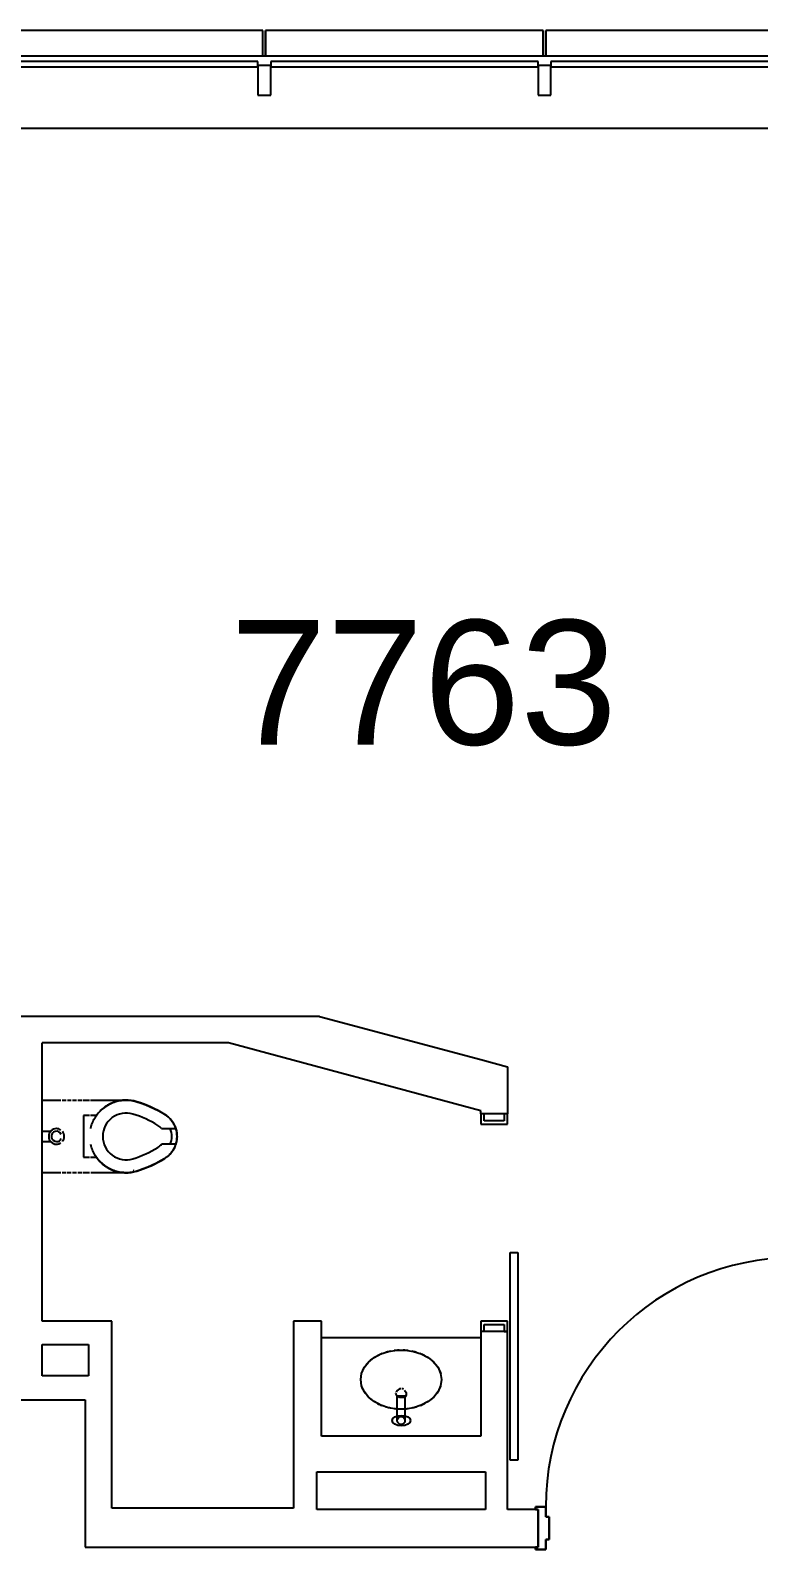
# Model space of a CAD drawing. Header units: inches. Extents: x -59 to 5673, y -29 to 4299.
# Drawn here: x 1534.3 to 1674.6, y 3964.6 to 4257.3 of the extents above; entities that cross this region are included whole.
import ezdxf

# ---------------------------------------------------------------- set-up
doc = ezdxf.new("R2010")
doc.units = ezdxf.units.IN
doc.header["$LTSCALE"] = 96
doc.header["$MEASUREMENT"] = 0
for name, color, linetype in [('A-ANNO-ROOM', 4, 'Continuous'), ('A-DOOR', 2, 'Continuous'), ('A-FLOR-CASE', 3, 'Continuous'), ('A-FLOR-PFIX', 2, 'Continuous'), ('A-GLAZ', 2, 'Continuous'), ('A-WALL-FULL', 6, 'Continuous')]:
    doc.layers.add(name, color=color, linetype=linetype)
doc.styles.add('ARIAL', font='arial.ttf')

msp = doc.modelspace()

# ---------------------------------------------------------------- linework, layer by layer
at = {"layer": 'A-DOOR'}
for p, q in [((1621.7, 4048.58), (1621.08, 4048.58)), ((1621.08, 4048.58), (1621.08, 4046.58)), ((1621.08, 4046.58), (1626.2, 4046.58)), ((1621.08, 4046.58), (1626.2, 4046.58)), ((1621.7, 4047.2), (1621.7, 4048.58)), ((1625.58, 4047.2), (1621.7, 4047.2)), ((1625.58, 4048.58), (1625.58, 4047.2)), ((1626.2, 4048.58), (1625.58, 4048.58)), ((1626.2, 4046.58), (1626.2, 4048.58)), ((1626.7, 3981.83), (1626.7, 4021.83)), ((1626.7, 4021.83), (1628.2, 4021.83)), ((1628.2, 4021.83), (1628.2, 3981.83)), ((1621.08, 4008.58), (1621.08, 4006.58)), ((1626.2, 4008.58), (1621.08, 4008.58)), ((1621.7, 4006.58), (1621.7, 4007.95)), ((1621.7, 4007.95), (1625.58, 4007.95)), ((1625.58, 4007.95), (1625.58, 4006.58)), ((1626.2, 4006.58), (1626.2, 4008.58)), ((1625.58, 4006.58), (1626.2, 4006.58)), ((1628.2, 3981.83), (1626.7, 3981.83)), ((1631.58, 3972.58), (1631.58, 3972.83)), ((1631.58, 3972.83), (1633.58, 3972.83)), ((1631.58, 3972.83), (1631.58, 3972.58)), ((1631.58, 3972.33), (1631.58, 3972.83)), ((1633.58, 3972.83), (1631.58, 3972.83)), ((1633.58, 3972.83), (1633.58, 3972.58)), ((1633.58, 3972.58), (1633.58, 3972.83)), ((1633.58, 3970.89), (1633.58, 3972.83)), ((1631.58, 3972.33), (1631.58, 3972.58)), ((1632.08, 3972.33), (1631.58, 3972.33)), ((1631.58, 3972.33), (1632.08, 3972.33)), ((1632.08, 3965.08), (1632.08, 3972.33)), ((1632.08, 3972.33), (1632.08, 3965.08)), ((1633.58, 3972.58), (1633.58, 3970.89)), ((1633.58, 3970.89), (1634.2, 3970.89)), ((1634.2, 3970.89), (1633.58, 3970.89)), ((1634.2, 3970.89), (1634.2, 3966.51)), ((1634.2, 3966.51), (1634.2, 3970.89)), ((1631.58, 3965.08), (1632.08, 3965.08)), ((1631.58, 3964.58), (1631.58, 3965.08)), ((1632.08, 3965.08), (1631.58, 3965.08)), ((1631.58, 3965.08), (1631.58, 3964.58)), ((1633.58, 3964.58), (1631.58, 3964.58)), ((1631.58, 3964.58), (1633.58, 3964.58)), ((1633.58, 3966.51), (1633.58, 3964.58)), ((1634.2, 3966.51), (1633.58, 3966.51)), ((1633.58, 3964.58), (1633.58, 3966.51)), ((1633.58, 3966.51), (1634.2, 3966.51))]:
    msp.add_line(p, q, dxfattribs=at)
msp.add_arc((1681.58, 3972.83), 48, 90, 180, dxfattribs=at)
msp.add_arc((1681.58, 3972.83), 48, 90, 180, dxfattribs=at)
at = {"layer": 'A-FLOR-CASE'}
msp.add_line((1590.33, 4005.45), (1621.08, 4005.45), dxfattribs=at)
at = {"layer": 'A-FLOR-PFIX'}
for p, q in [((1536.52, 4051.2), (1540.15, 4051.2)), ((1540.39, 4051.2), (1541.14, 4051.2)), ((1541.39, 4051.2), (1542.15, 4051.2)), ((1542.39, 4051.2), (1543.15, 4051.2)), ((1543.39, 4051.2), (1544.15, 4051.2)), ((1544.39, 4051.2), (1545.64, 4051.2)), ((1545.88, 4051.2), (1552.72, 4051.2)), ((1547.27, 4048.6), (1547.45, 4048.82)), ((1547.45, 4048.82), (1547.64, 4049.02)), ((1547.64, 4049.02), (1547.84, 4049.22)), ((1547.84, 4049.22), (1548.05, 4049.41)), ((1548.05, 4049.41), (1548.26, 4049.6)), ((1548.26, 4049.6), (1548.48, 4049.77)), ((1548.48, 4049.77), (1548.7, 4049.94)), ((1548.7, 4049.94), (1548.94, 4050.09)), ((1548.94, 4050.09), (1549.17, 4050.24)), ((1549.17, 4050.24), (1549.42, 4050.38)), ((1549.42, 4050.38), (1549.67, 4050.5)), ((1549.67, 4050.5), (1549.92, 4050.62)), ((1549.92, 4050.62), (1550.18, 4050.73)), ((1550.18, 4050.73), (1550.44, 4050.82)), ((1550.44, 4050.82), (1550.71, 4050.91)), ((1550.71, 4050.91), (1550.98, 4050.98)), ((1550.98, 4050.98), (1551.25, 4051.05)), ((1551.25, 4051.05), (1551.53, 4051.1)), ((1551.53, 4051.1), (1551.8, 4051.14)), ((1551.8, 4051.14), (1552.08, 4051.17)), ((1552.08, 4051.17), (1552.36, 4051.19)), ((1552.36, 4051.19), (1552.64, 4051.2)), ((1552.64, 4051.2), (1552.92, 4051.2)), ((1552.92, 4051.2), (1553.2, 4051.18)), ((1553.2, 4051.18), (1553.48, 4051.16)), ((1553.48, 4051.16), (1553.76, 4051.12)), ((1553.76, 4051.12), (1554.03, 4051.08)), ((1554.03, 4051.08), (1554.31, 4051.02)), ((1554.31, 4051.02), (1554.58, 4050.95)), ((1554.58, 4050.95), (1554.77, 4050.89)), ((1554.77, 4050.89), (1555.64, 4050.61)), ((1555.64, 4050.61), (1556.5, 4050.29)), ((1556.5, 4050.29), (1557.35, 4049.93)), ((1557.35, 4049.93), (1558.19, 4049.54)), ((1558.19, 4049.54), (1559, 4049.12)), ((1559, 4049.12), (1559.8, 4048.66)), ((1545.66, 4048.2), (1544.47, 4048.2)), ((1544.47, 4048.2), (1544.47, 4040.2)), ((1546.97, 4048.2), (1545.87, 4048.2)), ((1545.89, 4045.73), (1545.92, 4045.87)), ((1545.92, 4045.87), (1545.99, 4046.14)), ((1545.99, 4046.14), (1546.07, 4046.4)), ((1546.07, 4046.4), (1546.17, 4046.67)), ((1546.17, 4046.67), (1546.27, 4046.93)), ((1546.27, 4046.93), (1546.38, 4047.18)), ((1546.38, 4047.18), (1546.51, 4047.43)), ((1546.51, 4047.43), (1546.64, 4047.68)), ((1546.64, 4047.68), (1546.79, 4047.92)), ((1546.79, 4047.92), (1546.94, 4048.15)), ((1546.94, 4048.15), (1547.1, 4048.38)), ((1547.1, 4048.38), (1547.27, 4048.6)), ((1559.8, 4048.66), (1560.15, 4048.45)), ((1560.15, 4048.45), (1560.32, 4048.34)), ((1560.32, 4048.34), (1560.48, 4048.23)), ((1560.48, 4048.23), (1560.64, 4048.1)), ((1560.64, 4048.1), (1560.79, 4047.98)), ((1560.79, 4047.98), (1560.94, 4047.84)), ((1560.94, 4047.84), (1561.08, 4047.7)), ((1561.08, 4047.7), (1561.22, 4047.56)), ((1561.22, 4047.56), (1561.35, 4047.41)), ((1561.35, 4047.41), (1561.48, 4047.25)), ((1561.48, 4047.25), (1561.6, 4047.09)), ((1561.6, 4047.09), (1561.71, 4046.92)), ((1561.71, 4046.92), (1561.81, 4046.75)), ((1561.81, 4046.75), (1561.91, 4046.58)), ((1561.91, 4046.58), (1562, 4046.4)), ((1562, 4046.4), (1562.09, 4046.22)), ((1562.09, 4046.22), (1562.17, 4046.04)), ((1562.17, 4046.04), (1562.24, 4045.85)), ((1562.24, 4045.85), (1562.3, 4045.66)), ((1536.52, 4045.2), (1538.17, 4045.2)), ((1536.52, 4043.2), (1538.17, 4043.2)), ((1559.52, 4045.7), (1562.28, 4045.7)), ((1562.3, 4045.66), (1562.35, 4045.47)), ((1562.37, 4043.01), (1562.32, 4042.82)), ((1562.35, 4045.47), (1562.4, 4045.27)), ((1562.42, 4043.21), (1562.37, 4043.01)), ((1562.4, 4045.27), (1562.44, 4045.08)), ((1562.45, 4043.4), (1562.42, 4043.21)), ((1562.44, 4045.08), (1562.47, 4044.88)), ((1562.48, 4043.6), (1562.45, 4043.4)), ((1562.47, 4044.88), (1562.49, 4044.68)), ((1562.5, 4043.8), (1562.48, 4043.6)), ((1562.49, 4044.68), (1562.51, 4044.48)), ((1562.51, 4044), (1562.5, 4043.8)), ((1562.51, 4044.48), (1562.51, 4044.28)), ((1562.51, 4044.28), (1562.52, 4044.2)), ((1562.52, 4044.2), (1562.51, 4044)), ((1544.47, 4040.2), (1545.66, 4040.2)), ((1545.87, 4040.2), (1546.97, 4040.2)), ((1545.97, 4042.35), (1545.9, 4042.62)), ((1546.05, 4042.08), (1545.97, 4042.35)), ((1546.14, 4041.81), (1546.05, 4042.08)), ((1546.24, 4041.55), (1546.14, 4041.81)), ((1546.35, 4041.3), (1546.24, 4041.55)), ((1546.47, 4041.04), (1546.35, 4041.3)), ((1546.6, 4040.8), (1546.47, 4041.04)), ((1546.74, 4040.55), (1546.6, 4040.8)), ((1546.89, 4040.32), (1546.74, 4040.55)), ((1547.05, 4040.09), (1546.89, 4040.32)), ((1547.22, 4039.86), (1547.05, 4040.09)), ((1562.28, 4042.7), (1559.52, 4042.7)), ((1560.22, 4039.99), (1560.15, 4039.95)), ((1560.38, 4040.11), (1560.22, 4039.99)), ((1560.54, 4040.22), (1560.38, 4040.11)), ((1560.7, 4040.35), (1560.54, 4040.22)), ((1560.85, 4040.48), (1560.7, 4040.35)), ((1561, 4040.61), (1560.85, 4040.48)), ((1561.14, 4040.76), (1561, 4040.61)), ((1561.27, 4040.9), (1561.14, 4040.76)), ((1561.4, 4041.06), (1561.27, 4040.9)), ((1561.53, 4041.22), (1561.4, 4041.06)), ((1561.64, 4041.38), (1561.53, 4041.22)), ((1561.75, 4041.55), (1561.64, 4041.38)), ((1561.85, 4041.72), (1561.75, 4041.55)), ((1561.95, 4041.89), (1561.85, 4041.72)), ((1562.04, 4042.07), (1561.95, 4041.89)), ((1562.12, 4042.25), (1562.04, 4042.07)), ((1562.19, 4042.44), (1562.12, 4042.25)), ((1562.26, 4042.63), (1562.19, 4042.44)), ((1562.32, 4042.82), (1562.26, 4042.63)), ((1540.15, 4037.2), (1536.52, 4037.2)), ((1541.15, 4037.2), (1540.38, 4037.2)), ((1542.15, 4037.2), (1541.38, 4037.2)), ((1543.15, 4037.2), (1542.38, 4037.2)), ((1544.15, 4037.2), (1543.38, 4037.2)), ((1545.65, 4037.2), (1544.38, 4037.2)), ((1552.72, 4037.2), (1545.89, 4037.2)), ((1547.4, 4039.65), (1547.22, 4039.86)), ((1547.59, 4039.44), (1547.4, 4039.65)), ((1547.78, 4039.24), (1547.59, 4039.44)), ((1547.98, 4039.04), (1547.78, 4039.24)), ((1548.19, 4038.86), (1547.98, 4039.04)), ((1548.41, 4038.68), (1548.19, 4038.86)), ((1548.63, 4038.52), (1548.41, 4038.68)), ((1548.87, 4038.36), (1548.63, 4038.52)), ((1549.1, 4038.21), (1548.87, 4038.36)), ((1549.34, 4038.07), (1549.1, 4038.21)), ((1549.59, 4037.94), (1549.34, 4038.07)), ((1549.85, 4037.82), (1549.59, 4037.94)), ((1550.1, 4037.71), (1549.85, 4037.82)), ((1550.37, 4037.61), (1550.1, 4037.71)), ((1550.63, 4037.52), (1550.37, 4037.61)), ((1550.9, 4037.44), (1550.63, 4037.52)), ((1551.17, 4037.37), (1550.9, 4037.44)), ((1551.45, 4037.32), (1551.17, 4037.37)), ((1551.72, 4037.27), (1551.45, 4037.32)), ((1552, 4037.24), (1551.72, 4037.27)), ((1552.28, 4037.22), (1552, 4037.24)), ((1552.56, 4037.2), (1552.28, 4037.22)), ((1552.84, 4037.2), (1552.56, 4037.2)), ((1553.12, 4037.21), (1552.84, 4037.2)), ((1553.4, 4037.23), (1553.12, 4037.21)), ((1553.68, 4037.27), (1553.4, 4037.23)), ((1553.95, 4037.31), (1553.68, 4037.27)), ((1554.23, 4037.37), (1553.95, 4037.31)), ((1554.5, 4037.43), (1554.23, 4037.37)), ((1554.77, 4037.51), (1554.5, 4037.43)), ((1555.16, 4037.63), (1554.77, 4037.51)), ((1556.02, 4037.93), (1555.16, 4037.63)), ((1556.88, 4038.27), (1556.02, 4037.93)), ((1557.72, 4038.64), (1556.88, 4038.27)), ((1558.55, 4039.05), (1557.72, 4038.64)), ((1559.36, 4039.48), (1558.55, 4039.05)), ((1560.15, 4039.95), (1559.36, 4039.48)), ((1600.5, 4001.59), (1601.81, 4002.3)), ((1601.81, 4002.3), (1603.3, 4002.78)), ((1603.3, 4002.78), (1604.89, 4003.03)), ((1604.89, 4003.03), (1606.52, 4003.03)), ((1606.52, 4003.03), (1608.11, 4002.78)), ((1608.11, 4002.78), (1609.59, 4002.3)), ((1609.59, 4002.3), (1610.91, 4001.59)), ((1598.09, 3998.53), (1598.6, 3999.67)), ((1598.6, 3999.67), (1599.41, 4000.71)), ((1599.41, 4000.71), (1600.5, 4001.59)), ((1610.91, 4001.59), (1612, 4000.71)), ((1612, 4000.71), (1612.81, 3999.67)), ((1612.81, 3999.67), (1613.32, 3998.53)), ((1597.92, 3997.34), (1598.09, 3998.53)), ((1598.09, 3996.15), (1597.92, 3997.34)), ((1598.07, 3998.46), (1598.15, 3998.71)), ((1598.6, 3995.02), (1598.09, 3996.15)), ((1613.32, 3996.15), (1612.81, 3995.02)), ((1613.26, 3998.71), (1613.33, 3998.46)), ((1613.32, 3998.53), (1613.49, 3997.34)), ((1613.49, 3997.34), (1613.32, 3996.15)), ((1599.41, 3993.98), (1598.6, 3995.02)), ((1600.5, 3993.09), (1599.41, 3993.98)), ((1604.71, 3994.65), (1604.73, 3994.8)), ((1604.87, 3994.25), (1604.71, 3994.65)), ((1605.39, 3993.9), (1604.87, 3994.25)), ((1604.95, 3994.2), (1606.45, 3994.2)), ((1604.95, 3989.45), (1604.95, 3994.2)), ((1606.31, 3993.89), (1605.39, 3993.9)), ((1606.48, 3994.02), (1606.31, 3993.89)), ((1606.38, 3995.33), (1606.67, 3994.85)), ((1606.45, 3994.2), (1606.45, 3989.45)), ((1606.67, 3994.37), (1606.48, 3994.02)), ((1606.67, 3994.85), (1606.67, 3994.37)), ((1612, 3993.98), (1610.91, 3993.09)), ((1612.81, 3995.02), (1612, 3993.98)), ((1601.81, 3992.39), (1600.5, 3993.09)), ((1603.3, 3991.9), (1601.81, 3992.39)), ((1604.89, 3991.66), (1603.3, 3991.9)), ((1606.52, 3991.66), (1604.89, 3991.66)), ((1608.11, 3991.9), (1606.52, 3991.66)), ((1609.59, 3992.39), (1608.11, 3991.9)), ((1610.91, 3993.09), (1609.59, 3992.39))]:
    msp.add_line(p, q, dxfattribs=at)
msp.add_circle((1605.7, 3989.45), 0.75, dxfattribs=at)
for centre, radius, start, end in [((1552.72, 4044.2), 7, 72.9647, 145.1501), ((1552.72, 4044.2), 7, 132.4709, 139.0365), ((1552.72, 4044.2), 7, 117.59, 123.9346), ((1552.72, 4044.2), 7, 102.7122, 108.6438), ((1552.72, 4044.2), 7, 87.8372, 92.7864), ((1548.03, 4028.9), 23, 58.1995, 72.9647), ((1552.72, 4044.2), 4.5, 72.9647, 180), ((1548.03, 4028.9), 20.5, 58.1995, 72.9647), ((1557.52, 4044.2), 2.5, 36.8699, 58.1995), ((1557.52, 4044.2), 5, 17.4576, 58.1995), ((1557.52, 4044.2), 5, 39.4426, 43.6497), ((1557.52, 4044.2), 5, 24.4372, 30.0381), ((1539.29, 4044.2), 1.5, 90, 270), ((1539.3, 4044.2), 0.996, 22.6886, 270), ((1539.29, 4044.2), 1.5, 54.6633, 90), ((1539.29, 4044.2), 1.5, 270, 305.3367), ((1539.3, 4044.2), 0.996, 270, 337.3114), ((1539.29, 4044.2), 1.5, 319.5824, 40.0375), ((1552.72, 4044.2), 4.5, 180, 287.0353), ((1557.52, 4044.2), 4, 0, 22.2225), ((1557.52, 4044.2), 4, 337.7775, 0), ((1557.52, 4044.2), 5, 0, 17.5685), ((1557.52, 4044.2), 5, 342.4315, 0), ((1552.72, 4044.2), 7, 214.8499, 287.0353), ((1548.03, 4059.5), 20.5, 287.0353, 301.8005), ((1557.52, 4044.2), 2.5, 301.8005, 323.1301), ((1557.52, 4044.2), 5, 301.8005, 342.5424), ((1557.52, 4044.2), 5, 316.3503, 320.5574), ((1557.52, 4044.2), 5, 329.9619, 335.5628), ((1552.72, 4044.2), 7, 220.9635, 227.5291), ((1552.72, 4044.2), 7, 236.0654, 242.41), ((1552.72, 4044.2), 7, 251.3562, 257.2878), ((1552.72, 4044.2), 7, 267.2136, 272.1628), ((1554.22, 4038.2), 0.5, 250, 270), ((1548.03, 4059.5), 23, 287.0353, 301.8005), ((1605.7, 3994.59), 1, 91.4853, 162), ((1605.7, 3994.59), 1, 62.4389, 80.9999)]:
    msp.add_arc(centre, radius, start, end, dxfattribs=at)
msp.add_ellipse((1605.75, 3989.44), major_axis=(1.75, 0), ratio=0.571429, dxfattribs=at)
for points, knots in [([(1601.14, 4001.97), (1601.17, 4001.99), (1601.47, 4002.14), (1601.79, 4002.29), (1602.08, 4002.4)], [4.0945479, 4.0945479, 4.0945479, 4.0945479, 4.1082365, 4.2352464, 4.2352464, 4.2352464, 4.2352464]), ([(1602.69, 4002.61), (1602.76, 4002.63), (1603.08, 4002.73), (1603.4, 4002.81), (1603.65, 4002.86)], [4.3201203, 4.3201203, 4.3201203, 4.3201203, 4.3498975, 4.4498221, 4.4498221, 4.4498221, 4.4498221]), ([(1604.36, 4002.98), (1604.49, 4002.99), (1604.81, 4003.03), (1605.14, 4003.05), (1605.33, 4003.06)], [4.541704, 4.541704, 4.541704, 4.541704, 4.5915585, 4.6652167, 4.6652167, 4.6652167, 4.6652167]), ([(1606.08, 4003.06), (1606.27, 4003.05), (1606.6, 4003.03), (1606.92, 4002.99), (1607.05, 4002.98)], [4.7595613, 4.7595613, 4.7595613, 4.7595613, 4.8332195, 4.883074, 4.883074, 4.883074, 4.883074]), ([(1607.75, 4002.86), (1608.01, 4002.81), (1608.33, 4002.73), (1608.65, 4002.63), (1608.72, 4002.61)], [4.9749558, 4.9749558, 4.9749558, 4.9749558, 5.0748804, 5.1046577, 5.1046577, 5.1046577, 5.1046577]), ([(1609.33, 4002.4), (1609.62, 4002.29), (1609.94, 4002.14), (1610.24, 4001.99), (1610.27, 4001.97)], [5.1895316, 5.1895316, 5.1895316, 5.1895316, 5.3165414, 5.3302301, 5.3302301, 5.3302301, 5.3302301]), ([(1598.11, 3998.58), (1598.12, 3998.61), (1598.24, 3999.01), (1598.43, 3999.39), (1598.64, 3999.74)], [3.3659921, 3.3659921, 3.3659921, 3.3659921, 3.3832536, 3.5832545, 3.5832545, 3.5832545, 3.5832545]), ([(1598.66, 3999.77), (1598.7, 3999.83), (1598.94, 4000.19), (1599.24, 4000.53), (1599.51, 4000.8)], [3.5903916, 3.5903916, 3.5903916, 3.5903916, 3.6249146, 3.8026973, 3.8026973, 3.8026973, 3.8026973]), ([(1599.83, 4001.09), (1599.83, 4001.09), (1600.09, 4001.31), (1600.38, 4001.52), (1600.68, 4001.71)], [3.8663935, 3.8663935, 3.8663935, 3.8663935, 3.8665756, 4.0199157, 4.0199157, 4.0199157, 4.0199157]), ([(1610.73, 4001.71), (1611.03, 4001.52), (1611.32, 4001.31), (1611.58, 4001.09), (1611.58, 4001.09)], [5.4048623, 5.4048623, 5.4048623, 5.4048623, 5.5582024, 5.5583845, 5.5583845, 5.5583845, 5.5583845]), ([(1611.89, 4000.8), (1612.17, 4000.53), (1612.45, 4000.19), (1612.71, 3999.83), (1612.75, 3999.77)], [5.6220806, 5.6220806, 5.6220806, 5.6220806, 5.7998634, 5.8343864, 5.8343864, 5.8343864, 5.8343864]), ([(1612.77, 3999.74), (1612.98, 3999.39), (1613.19, 3999.01), (1613.29, 3998.61), (1613.29, 3998.58)], [5.8415235, 5.8415235, 5.8415235, 5.8415235, 6.0415243, 6.0587858, 6.0587858, 6.0587858, 6.0587858]), ([(1598.64, 3994.95), (1598.43, 3995.29), (1598.22, 3995.68), (1598.12, 3996.07), (1598.12, 3996.11)], [2.6999308, 2.6999308, 2.6999308, 2.6999308, 2.8999317, 2.9171932, 2.9171932, 2.9171932, 2.9171932]), ([(1613.3, 3996.11), (1613.29, 3996.07), (1613.17, 3995.68), (1612.98, 3995.29), (1612.77, 3994.95)], [0.2243995, 0.2243995, 0.2243995, 0.2243995, 0.241661, 0.4416618, 0.4416618, 0.4416618, 0.4416618]), ([(1599.51, 3993.89), (1599.24, 3994.15), (1598.96, 3994.5), (1598.7, 3994.86), (1598.66, 3994.91)], [2.480488, 2.480488, 2.480488, 2.480488, 2.6582707, 2.6927937, 2.6927937, 2.6927937, 2.6927937]), ([(1600.68, 3992.98), (1600.38, 3993.17), (1600.09, 3993.38), (1599.83, 3993.6), (1599.83, 3993.6)], [2.2632696, 2.2632696, 2.2632696, 2.2632696, 2.4166097, 2.4167919, 2.4167919, 2.4167919, 2.4167919]), ([(1611.58, 3993.6), (1611.58, 3993.6), (1611.32, 3993.38), (1611.03, 3993.17), (1610.73, 3992.98)], [0.7248008, 0.7248008, 0.7248008, 0.7248008, 0.7249829, 0.878323, 0.878323, 0.878323, 0.878323]), ([(1612.74, 3994.92), (1612.71, 3994.86), (1612.47, 3994.5), (1612.17, 3994.15), (1611.89, 3993.89)], [0.448799, 0.448799, 0.448799, 0.448799, 0.4833219, 0.6611047, 0.6611047, 0.6611047, 0.6611047]), ([(1602.08, 3992.29), (1601.79, 3992.4), (1601.47, 3992.54), (1601.17, 3992.7), (1601.14, 3992.72)], [2.0479389, 2.0479389, 2.0479389, 2.0479389, 2.1749488, 2.1886374, 2.1886374, 2.1886374, 2.1886374]), ([(1603.65, 3991.83), (1603.4, 3991.88), (1603.07, 3991.96), (1602.76, 3992.05), (1602.69, 3992.07)], [1.8333632, 1.8333632, 1.8333632, 1.8333632, 1.9332878, 1.963065, 1.963065, 1.963065, 1.963065]), ([(1605.33, 3991.63), (1605.14, 3991.64), (1604.81, 3991.66), (1604.49, 3991.69), (1604.36, 3991.71)], [1.6179686, 1.6179686, 1.6179686, 1.6179686, 1.6916268, 1.7414813, 1.7414813, 1.7414813, 1.7414813]), ([(1607.05, 3991.71), (1606.92, 3991.69), (1606.6, 3991.66), (1606.27, 3991.64), (1606.08, 3991.63)], [1.4001113, 1.4001113, 1.4001113, 1.4001113, 1.4499658, 1.523624, 1.523624, 1.523624, 1.523624]), ([(1608.72, 3992.07), (1608.65, 3992.05), (1608.33, 3991.96), (1608.01, 3991.88), (1607.75, 3991.83)], [1.1785276, 1.1785276, 1.1785276, 1.1785276, 1.2083049, 1.3082295, 1.3082295, 1.3082295, 1.3082295]), ([(1610.27, 3992.72), (1610.24, 3992.7), (1609.94, 3992.54), (1609.62, 3992.4), (1609.33, 3992.29)], [0.9529552, 0.9529552, 0.9529552, 0.9529552, 0.9666439, 1.0936537, 1.0936537, 1.0936537, 1.0936537])]:
    msp.add_open_spline(points, degree=3, knots=knots, dxfattribs=at)
at = {"layer": 'A-GLAZ'}
for p, q in [((1579.08, 4257.33), (1525.58, 4257.33)), ((1579.08, 4252.33), (1579.08, 4257.33)), ((1579.58, 4257.33), (1579.58, 4252.33)), ((1633.08, 4257.33), (1579.58, 4257.33)), ((1579.58, 4252.33), (1579.58, 4257.33)), ((1633.08, 4252.33), (1633.08, 4257.33)), ((1633.58, 4257.33), (1633.58, 4252.33)), ((1687.08, 4257.33), (1633.58, 4257.33)), ((1633.58, 4252.33), (1633.58, 4257.33)), ((1579.33, 4252.33), (1525.33, 4252.33)), ((1578.08, 4251.33), (1526.58, 4251.33)), ((1578.08, 4250.33), (1578.08, 4251.33)), ((1633.33, 4252.33), (1579.33, 4252.33)), ((1632.08, 4251.33), (1580.58, 4251.33)), ((1580.58, 4251.33), (1580.58, 4250.33)), ((1632.08, 4250.33), (1632.08, 4251.33)), ((1687.33, 4252.33), (1633.33, 4252.33)), ((1686.08, 4251.33), (1634.58, 4251.33)), ((1634.58, 4251.33), (1634.58, 4250.33)), ((1526.58, 4250.33), (1578.08, 4250.33)), ((1580.58, 4250.33), (1632.08, 4250.33)), ((1634.58, 4250.33), (1686.08, 4250.33)), ((1579.33, 4238.45), (1529.7, 4238.45)), ((1633.33, 4238.45), (1579.33, 4238.45)), ((1686.08, 4238.45), (1633.33, 4238.45))]:
    msp.add_line(p, q, dxfattribs=at)
at = {"layer": 'A-GLAZ', "extrusion": (0, 0, -1)}
for p, q in [((1578.08, 4250.58), (1578.08, 4244.83)), ((1580.58, 4250.58), (1578.08, 4250.58)), ((1578.08, 4250.58), (1578.08, 4244.83)), ((1580.58, 4244.83), (1580.58, 4250.58)), ((1580.58, 4244.83), (1580.58, 4250.58)), ((1632.08, 4250.58), (1632.08, 4244.83)), ((1634.58, 4250.58), (1632.08, 4250.58)), ((1632.08, 4250.58), (1632.08, 4244.83)), ((1634.58, 4244.83), (1634.58, 4250.58)), ((1634.58, 4244.83), (1634.58, 4250.58)), ((1578.08, 4244.83), (1580.58, 4244.83)), ((1578.08, 4244.83), (1580.58, 4244.83)), ((1632.08, 4244.83), (1634.58, 4244.83)), ((1632.08, 4244.83), (1634.58, 4244.83))]:
    msp.add_line(p, q, dxfattribs=at)
at = {"layer": 'A-WALL-FULL'}
for p, q in [((1590, 4067.33), (1529.7, 4067.33)), ((1590, 4067.33), (1621.08, 4059)), ((1536.52, 4008.58), (1536.52, 4062.2)), ((1572.42, 4062.2), (1536.52, 4062.2)), ((1621.08, 4049.16), (1572.42, 4062.2)), ((1621.08, 4059), (1626.2, 4057.63)), ((1626.2, 4057.63), (1626.2, 4048.58)), ((1621.08, 4048.58), (1621.08, 4049.16)), ((1626.2, 4048.58), (1621.08, 4048.58)), ((1549.95, 4008.58), (1536.52, 4008.58)), ((1549.95, 4008.33), (1549.95, 4008.58)), ((1549.95, 3972.58), (1549.95, 4008.58)), ((1549.95, 4004.08), (1549.95, 4008.33)), ((1584.95, 4008.58), (1584.95, 3972.58)), ((1590.33, 4008.58), (1584.95, 4008.58)), ((1590.33, 3986.45), (1590.33, 4008.58)), ((1621.08, 4006.58), (1621.08, 3986.45)), ((1626.2, 4006.58), (1621.08, 4006.58)), ((1626.2, 3972.33), (1626.2, 4006.58)), ((1536.52, 4004.08), (1545.45, 4004.08)), ((1536.52, 3998.08), (1536.52, 4004.08)), ((1545.45, 4004.08), (1545.45, 3998.08)), ((1549.95, 3998.08), (1549.95, 4004.08)), ((1545.45, 3998.08), (1536.52, 3998.08)), ((1513.58, 3993.45), (1544.83, 3993.45)), ((1544.83, 3993.45), (1544.83, 3965.08)), ((1621.08, 3986.45), (1590.33, 3986.45)), ((1589.45, 3979.58), (1621.95, 3979.58)), ((1589.45, 3972.33), (1589.45, 3979.58)), ((1621.95, 3979.58), (1621.95, 3972.33)), ((1584.95, 3972.58), (1549.95, 3972.58)), ((1621.95, 3972.33), (1589.45, 3972.33)), ((1632.08, 3972.33), (1626.2, 3972.33)), ((1632.08, 3965.08), (1632.08, 3972.33)), ((1544.83, 3965.08), (1632.08, 3965.08)), ((1545.45, 3965.08), (1549.95, 3965.08)), ((1549.95, 3965.08), (1584.95, 3965.08)), ((1584.95, 3965.08), (1632.08, 3965.08))]:
    msp.add_line(p, q, dxfattribs=at)

# ---------------------------------------------------------------- texts
at = {"layer": 'A-ANNO-ROOM', "style": 'ARIAL'}
msp.add_text('7763', height=24, dxfattribs=at).set_placement((1572.72, 4119.7))

doc.saveas('drawing.dxf')
